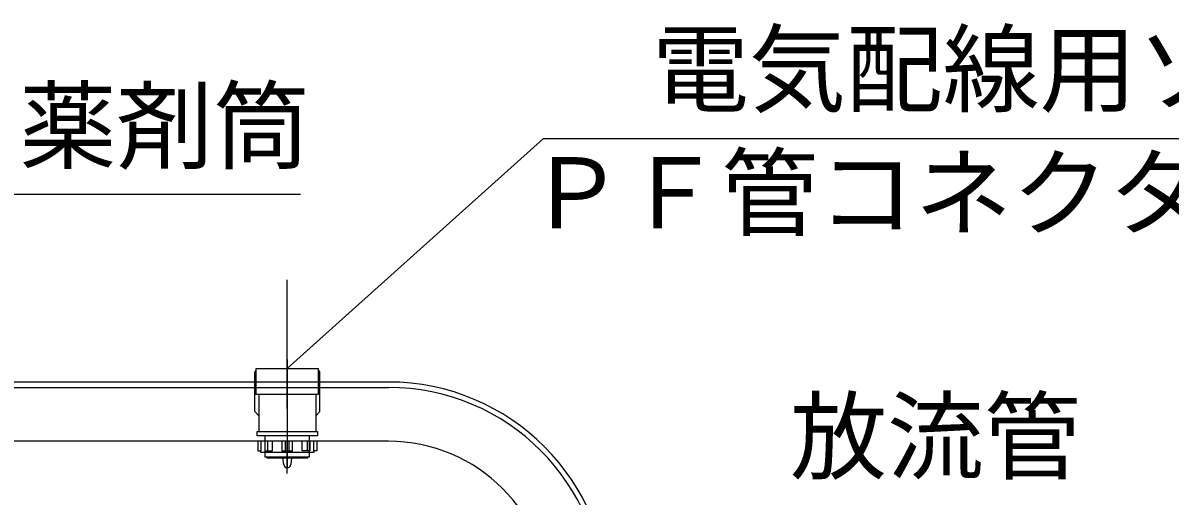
# Model space of a CAD drawing. Units: millimetres, scale not verified. Extents: x -21929 to 8910, y -6308 to 6308.
# Drawn here: x -3524 to -2458, y 1564 to 2003 of the extents above; entities that cross this region are included whole.
import ezdxf
from ezdxf.enums import TextEntityAlignment as Align

# ---------------------------------------------------------------- set-up
doc = ezdxf.new("R2010")
doc.units = ezdxf.units.MM
doc.header["$LTSCALE"] = 30
doc.linetypes.add('CHAIN1', pattern=[8, 5, -1, 1, -1])
doc.linetypes.add('DASHED1', pattern=[1.8, 1.2, -0.6])
doc.layers.add('0-0_0E', color=3, linetype='Continuous', lineweight=25)
doc.layers.add('0-5_文字', color=3, linetype='Continuous', lineweight=25)
doc.styles.add('ＭＳ ゴシック', font='')
doc.styles.get('ＭＳ ゴシック').set_extended_font_data('MS Gothic')

msp = doc.modelspace()

# ---------------------------------------------------------------- linework, layer by layer
at = {"layer": '0-0_0E'}
for p, q in [((-3278.67, 1682.18), (-3040.73, 1895.67)), ((-3040.73, 1895.67), (-1651.95, 1895.67)), ((-3308.92, 1642.18), (-3308.92, 1678.68)), ((-3248.42, 1642.18), (-3248.42, 1678.68)), ((-3184.67, 1669.68), (-3658.67, 1669.68)), ((-3658.67, 1664.68), (-3184.67, 1664.68)), ((-3305.17, 1658.18), (-3305.17, 1623.68)), ((-3252.17, 1658.18), (-3252.17, 1623.68)), ((-3305.17, 1638.18), (-3308.92, 1642.18)), ((-3252.17, 1638.18), (-3248.42, 1642.18)), ((-3184.67, 1614.68), (-3658.67, 1614.68)), ((-3251.17, 1614.68), (-3306.17, 1614.68)), ((-3303.17, 1614.68), (-3303.17, 1605.68)), ((-3299.18, 1605.68), (-3299.18, 1614.68)), ((-3297.06, 1614.68), (-3297.06, 1605.68)), ((-3280.17, 1605.68), (-3280.17, 1614.68)), ((-3277.17, 1614.68), (-3277.17, 1605.68)), ((-3260.29, 1614.68), (-3260.29, 1605.68)), ((-3258.16, 1605.68), (-3258.16, 1614.68)), ((-3254.18, 1614.68), (-3254.18, 1605.68)), ((-3282, 1593.16), (-3282.67, 1599.18)), ((-3274.67, 1599.18), (-3275.34, 1593.16))]:
    msp.add_line(p, q, dxfattribs=at)
at = {"layer": '0-0_0E', "linetype": 'CHAIN1'}
for p, q in [((-3278.67, 684.68), (-3278.67, 1764.68)), ((-3278.67, 1690.62), (-3278.67, 1591.04))]:
    msp.add_line(p, q, dxfattribs=at)
at = {"layer": '0-0_0E', "linetype": 'DASHED1'}
for p, q in [((-3184.67, 1614.68), (-3659.17, 1614.68)), ((-3299.42, 1619.68), (-3299.42, 1606.68)), ((-3257.92, 1606.68), (-3257.92, 1619.68))]:
    msp.add_line(p, q, dxfattribs=at)
at = {"layer": '0-0_0E'}
for points in [[(-3249.92, 1682.18), (-3249.92, 1658.18), (-3308.92, 1658.18)], [(-3307.42, 1658.18), (-3307.42, 1682.18), (-3249.92, 1682.18)], [(-3306.17, 1614.68), (-3306.17, 1605.68), (-3303.17, 1605.68)], [(-3299.53, 1614.68), (-3299.53, 1605.68), (-3292.46, 1605.68), (-3292.46, 1614.68)], [(-3283.67, 1614.68), (-3283.67, 1605.68), (-3273.67, 1605.68), (-3273.67, 1614.68)], [(-3257.81, 1614.68), (-3257.81, 1605.68), (-3264.89, 1605.68), (-3264.89, 1614.68)], [(-3251.17, 1614.68), (-3251.17, 1605.68), (-3254.18, 1605.68)], [(-3303.67, 1605.68), (-3303.67, 1604.68), (-3253.67, 1604.68), (-3253.67, 1605.68)], [(-3299.42, 1607.68), (-3299.42, 1600.18), (-3257.92, 1600.18), (-3257.92, 1607.68)], [(-3297.67, 1600.18), (-3297.67, 1599.18), (-3259.67, 1599.18), (-3259.67, 1600.18)]]:
    msp.add_lwpolyline(points, dxfattribs=at)
msp.add_lwpolyline([(-3250.67, 1623.68), (-3250.67, 1619.68), (-3306.67, 1619.68), (-3306.67, 1623.68)], close=True, dxfattribs=at)
for centre, radius, start, end in [((-3307.42, 1678.68), 1.5, 90, 180), ((-3249.92, 1678.68), 1.5, 0, 90), ((-3184.67, 1464.68), 205, 0, 90), ((-3184.67, 1464.68), 200, 0, 90), ((-3184.67, 1464.68), 150, 0, 90), ((-3278.67, 1593.53), 3.35, 186.34, 353.66)]:
    msp.add_arc(centre, radius, start, end, dxfattribs=at)
at = {"layer": '0-5_文字'}
msp.add_line((-3266.44, 1843.71), (-3532.44, 1843.71), dxfattribs=at)

# ---------------------------------------------------------------- texts
at = {"layer": '0-0_0E', "color": 4, "style": 'ＭＳ ゴシック'}
for s, p in [('電気配線用ソケット\u3000\u3000\u3000\u3000', (-2939.67, 1907.41)), ('ＰＦ管コネクター（ＦＰＫ－３６）', (-3055.5, 1792.57)), ('放流管', (-2811.42, 1566.52))]:
    msp.add_text(s, height=65.98, dxfattribs=at).set_placement(p, align=Align.BOTTOM_LEFT)
at = {"layer": '0-5_文字', "color": 4, "style": 'ＭＳ ゴシック'}
msp.add_text('薬剤筒', height=65.98, dxfattribs=at).set_placement((-3527.44, 1854.71), align=Align.BOTTOM_LEFT)

doc.saveas('drawing.dxf')
